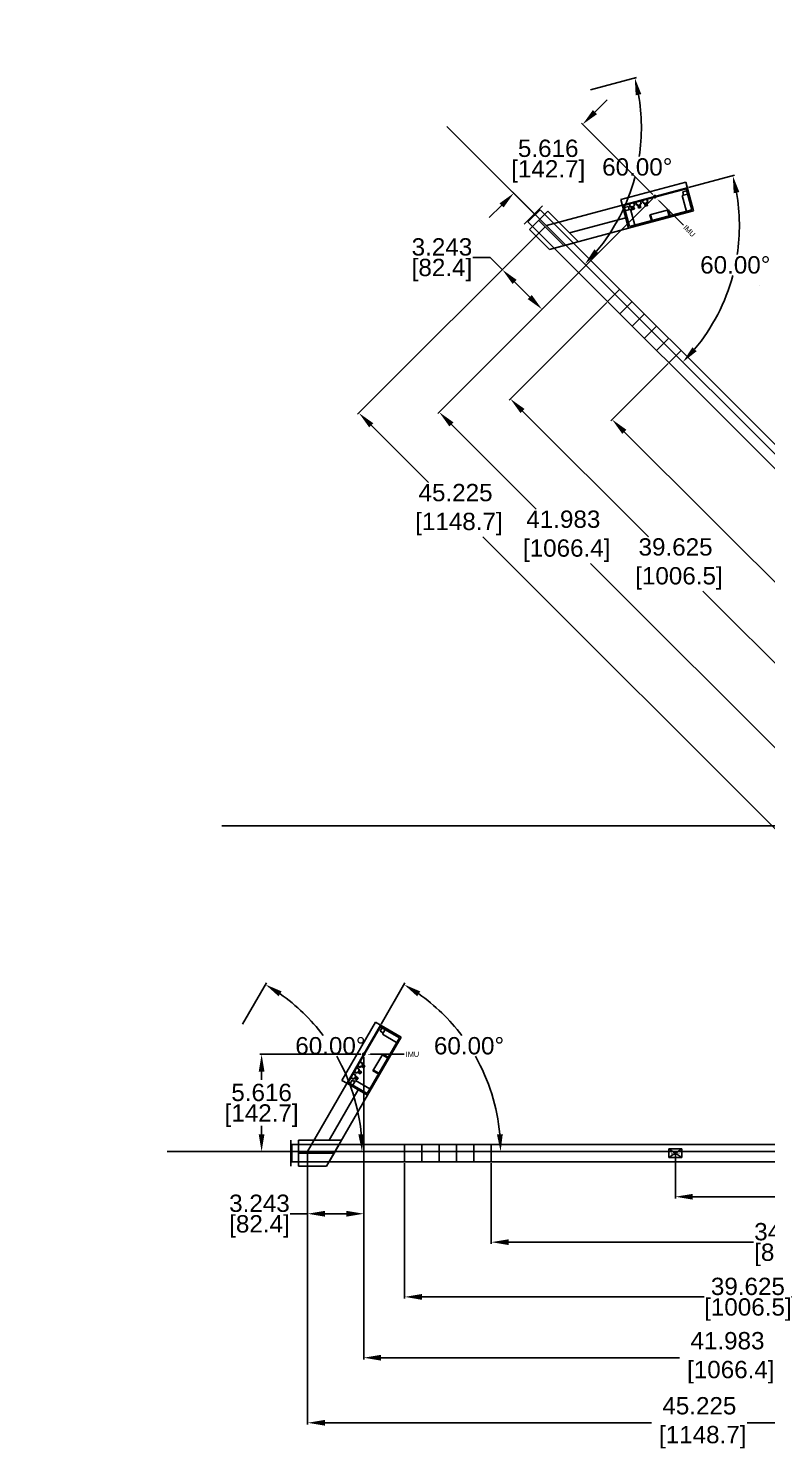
# Model space of a CAD drawing. Header units: inches. Extents: x 17.3 to 107.9, y 26.8 to 108.8.
# Drawn here: x 17.3 to 59.9, y 26.8 to 108.8 of the extents above; entities that cross this region are included whole.
import ezdxf
from ezdxf import colors
from ezdxf.entities.mleader import LeaderData, LeaderLine
from ezdxf.math import Vec2, Vec3

# ---------------------------------------------------------------- set-up
doc = ezdxf.new("R2010")
doc.units = ezdxf.units.IN
doc.header["$MEASUREMENT"] = 0
doc.linetypes.add('HIDDENX2', pattern=[0.75, 0.5, -0.25])
doc.layers.add('Hidden', color=7, linetype='HIDDENX2')
doc.styles.get("Standard").update_dxf_attribs({"font": 'arial.ttf'})
doc.dimstyles.get("Standard").update_dxf_attribs({"dimscale": 0, "dimtxt": 1, "dimasz": 1, "dimexe": 0.1, "dimexo": 0.0625, "dimgap": 0.09, "dimtad": 0, "dimtih": 1, "dimtoh": 1, "dimdec": 3, "dimzin": 0, "dimdsep": 46, "dimtxsty": 'Standard', "dimcen": 0.09, "dimazin": 0, "dimtfac": 1, "dimtdec": 3, "dimtofl": 0, "dimtmove": 0, "dimatfit": 3, "dimfxl": 1, "dimtolj": 1, "dimtzin": 0, "dimarcsym": 0})

# ---------------------------------------------------------------- blocks, each defined once
blk = doc.blocks.new('*D20')
at = {"color": 0, "lineweight": -2}
for p, q in [((36.51, 49.555), (30.674, 49.555)), ((30.774, 48.555), (30.774, 48.078)), ((30.774, 44.939), (30.774, 45.415)), ((32.465, 43.939), (30.674, 43.939))]:
    blk.add_line(p, q, dxfattribs=at)
at = {"color": 0}
for points in [[(30.607, 48.555), (30.94, 48.555), (30.774, 49.555)], [(30.607, 44.939), (30.94, 44.939), (30.774, 43.939)]]:
    blk.add_solid(points, dxfattribs=at)
at = {"layer": 'Defpoints', "color": 0}
for p in [(30.774, 49.555), (36.572, 49.555), (32.528, 43.939)]:
    blk.add_point(p, dxfattribs=at)
at = {"color": 0, "char_height": 1, "attachment_point": 5}
for s, insert in [('\\A1;5.616', (30.774, 47.347)), ('\\A1;[142.7]', (30.774, 46.016))]:
    blk.add_mtext(s, dxfattribs=dict(at, insert=insert))
blk = doc.blocks.new('*D24')
at = {"color": 0, "lineweight": -2}
for p, q in [((36.67, 49.395), (36.67, 31.931)), ((78.653, 43.776), (78.653, 31.931)), ((37.67, 32.031), (54.898, 32.031)), ((77.653, 32.031), (60.424, 32.031))]:
    blk.add_line(p, q, dxfattribs=at)
at = {"color": 0}
for points in [[(37.67, 32.198), (37.67, 31.865), (36.67, 32.031)], [(77.653, 32.198), (77.653, 31.865), (78.653, 32.031)]]:
    blk.add_solid(points, dxfattribs=at)
at = {"layer": 'Defpoints', "color": 0}
for p in [(36.67, 49.457), (78.653, 43.839), (36.67, 32.031)]:
    blk.add_point(p, dxfattribs=at)
at = {"color": 0, "insert": (57.661, 32.031), "char_height": 1, "attachment_point": 5}
blk.add_mtext('\\A1;41.983\\P [1066.4]', dxfattribs=at)
blk = doc.blocks.new('*D25')
at = {"color": 0, "lineweight": -2}
for p, q in [((54.653, 43.776), (54.653, 41.229)), ((78.653, 43.776), (78.653, 41.229)), ((55.653, 41.329), (64.48, 41.329)), ((77.653, 41.329), (68.825, 41.329))]:
    blk.add_line(p, q, dxfattribs=at)
at = {"color": 0}
for points in [[(55.653, 41.495), (55.653, 41.162), (54.653, 41.329)], [(77.653, 41.495), (77.653, 41.162), (78.653, 41.329)]]:
    blk.add_solid(points, dxfattribs=at)
at = {"layer": 'Defpoints', "color": 0}
for p in [(54.653, 43.839), (78.653, 43.839), (54.653, 41.329)]:
    blk.add_point(p, dxfattribs=at)
at = {"color": 0, "char_height": 1, "attachment_point": 5}
for s, insert in [('\\A1;24.000', (66.653, 41.929)), ('\\A1;[609.6]', (66.653, 40.598))]:
    blk.add_mtext(s, dxfattribs=dict(at, insert=insert))
blk = doc.blocks.new('*D26')
at = {"color": 0, "lineweight": -2}
for p, q in [((78.653, 43.776), (78.653, 38.605)), ((44.028, 43.276), (44.028, 38.605)), ((45.028, 38.705), (59.171, 38.705)), ((77.653, 38.705), (63.509, 38.705))]:
    blk.add_line(p, q, dxfattribs=at)
at = {"color": 0}
for points in [[(45.028, 38.871), (45.028, 38.538), (44.028, 38.705)], [(77.653, 38.871), (77.653, 38.538), (78.653, 38.705)]]:
    blk.add_solid(points, dxfattribs=at)
at = {"layer": 'Defpoints', "color": 0}
for p in [(78.653, 43.839), (44.028, 43.339), (44.028, 38.705)]:
    blk.add_point(p, dxfattribs=at)
at = {"color": 0, "char_height": 1, "attachment_point": 5}
for s, insert in [('\\A1;34.625', (61.34, 39.305)), ('\\A1;[879.5]', (61.34, 37.974))]:
    blk.add_mtext(s, dxfattribs=dict(at, insert=insert))
blk = doc.blocks.new('*D27')
at = {"color": 0, "lineweight": -2}
for p, q in [((78.653, 43.776), (78.653, 35.444)), ((39.028, 43.276), (39.028, 35.444)), ((40.028, 35.544), (56.318, 35.544)), ((77.653, 35.544), (61.362, 35.544))]:
    blk.add_line(p, q, dxfattribs=at)
at = {"color": 0}
for points in [[(40.028, 35.71), (40.028, 35.377), (39.028, 35.544)], [(77.653, 35.71), (77.653, 35.377), (78.653, 35.544)]]:
    blk.add_solid(points, dxfattribs=at)
at = {"layer": 'Defpoints', "color": 0}
for p in [(78.653, 43.839), (39.028, 43.339), (39.028, 35.544)]:
    blk.add_point(p, dxfattribs=at)
at = {"color": 0, "char_height": 1, "attachment_point": 5}
for s, insert in [('\\A1;39.625', (58.84, 36.145)), ('\\A1;[1006.5]', (58.84, 34.813))]:
    blk.add_mtext(s, dxfattribs=dict(at, insert=insert))
blk = doc.blocks.new('*D28')
at = {"color": 0, "lineweight": -2}
for p, q in [((33.427, 43.876), (33.427, 28.174)), ((78.653, 43.776), (78.653, 28.174)), ((34.427, 28.274), (53.277, 28.274)), ((77.653, 28.274), (58.803, 28.274))]:
    blk.add_line(p, q, dxfattribs=at)
at = {"color": 0}
for points in [[(34.427, 28.441), (34.427, 28.107), (33.427, 28.274)], [(77.653, 28.441), (77.653, 28.107), (78.653, 28.274)]]:
    blk.add_solid(points, dxfattribs=at)
at = {"layer": 'Defpoints', "color": 0}
for p in [(33.427, 43.939), (78.653, 43.839), (33.427, 28.274)]:
    blk.add_point(p, dxfattribs=at)
at = {"color": 0, "insert": (56.04, 28.274), "char_height": 1, "attachment_point": 5}
blk.add_mtext('\\A1;45.225\\P [1148.7]', dxfattribs=at)
blk = doc.blocks.new('*D29')
at = {"color": 0, "lineweight": -2}
blk.add_line((37.67, 51.288), (39.048, 53.674), dxfattribs=at)
for start, end in [(37.00992, 54.85544), (5.14456, 29.613)]:
    blk.add_arc((33.427, 43.939), 11.141, start, end, dxfattribs=at)
at = {"color": 0}
for points in [[(39.751, 52.908), (39.93, 53.189), (38.998, 53.587)], [(44.69, 44.945), (44.357, 44.93), (44.568, 43.939)]]:
    blk.add_solid(points, dxfattribs=at)
at = {"layer": 'Defpoints', "color": 0}
for p in [(37.639, 51.234), (43.896, 47.749), (25.316, 43.939), (33.427, 43.939), (78.653, 43.939)]:
    blk.add_point(p, dxfattribs=at)
at = {"color": 0, "insert": (42.746, 50.044), "char_height": 1, "attachment_point": 5}
blk.add_mtext('\\A1;60.00°', dxfattribs=at)
blk = doc.blocks.new('*D30')
at = {"color": 0, "lineweight": -2}
for p, q in [((33.427, 43.876), (33.427, 40.246)), ((36.67, 43.876), (36.67, 40.246)), ((33.427, 40.346), (32.427, 40.346)), ((35.67, 40.346), (34.427, 40.346))]:
    blk.add_line(p, q, dxfattribs=at)
at = {"color": 0}
for points in [[(34.427, 40.513), (34.427, 40.18), (33.427, 40.346)], [(35.67, 40.513), (35.67, 40.18), (36.67, 40.346)]]:
    blk.add_solid(points, dxfattribs=at)
at = {"layer": 'Defpoints', "color": 0}
for p in [(33.427, 43.939), (36.67, 43.939), (33.427, 40.346)]:
    blk.add_point(p, dxfattribs=at)
at = {"color": 0, "char_height": 1, "attachment_point": 5}
for s, insert in [('\\A1;3.243', (30.65, 40.947)), ('\\A1;[82.4]', (30.65, 39.615))]:
    blk.add_mtext(s, dxfattribs=dict(at, insert=insert))
blk = doc.blocks.new('*D31')
at = {"color": 0, "lineweight": -2}
for p, q in [((50.01, 103.97), (50.717, 104.677)), ((53.358, 99.207), (49.232, 103.333)), ((46.527, 98.095), (45.261, 99.362)), ((44.624, 98.584), (43.917, 97.877))]:
    blk.add_line(p, q, dxfattribs=at)
at = {"color": 0}
for points in [[(49.892, 104.087), (50.127, 103.852), (49.303, 103.262)], [(44.506, 98.702), (44.742, 98.466), (45.331, 99.291)]]:
    blk.add_solid(points, dxfattribs=at)
at = {"layer": 'Defpoints', "color": 0}
for p in [(49.303, 103.262), (53.403, 99.162), (46.571, 98.051)]:
    blk.add_point(p, dxfattribs=at)
at = {"color": 0, "char_height": 1, "attachment_point": 5}
for s, insert in [('\\A1;5.616', (47.317, 101.877)), ('\\A1;[142.7]', (47.317, 100.546))]:
    blk.add_mtext(s, dxfattribs=dict(at, insert=insert))
blk = doc.blocks.new('*D32')
at = {"color": 0, "lineweight": -2}
for p, q in [((53.358, 98.98), (40.952, 86.574)), ((41.73, 85.938), (46.623, 81.044)), ((70.002, 57.665), (49.756, 77.912)), ((79.072, 65.321), (70.638, 56.888))]:
    blk.add_line(p, q, dxfattribs=at)
at = {"color": 0}
for points in [[(41.848, 86.055), (41.612, 85.82), (41.023, 86.645)], [(70.12, 57.783), (69.884, 57.548), (70.709, 56.958)]]:
    blk.add_solid(points, dxfattribs=at)
at = {"layer": 'Defpoints', "color": 0}
for p in [(53.403, 99.024), (41.023, 86.645), (79.116, 65.365)]:
    blk.add_point(p, dxfattribs=at)
at = {"color": 0, "insert": (48.189, 79.478), "char_height": 1, "attachment_point": 5}
blk.add_mtext('\\A1;41.983\\P [1066.4]', dxfattribs=at)
blk = doc.blocks.new('*D34')
at = {"color": 0, "lineweight": -2}
for p, q in [((54.235, 89.451), (50.931, 86.148)), ((51.709, 85.511), (61.912, 75.308)), ((74.779, 62.442), (64.576, 72.645)), ((79.072, 65.321), (75.415, 61.664))]:
    blk.add_line(p, q, dxfattribs=at)
at = {"color": 0}
for points in [[(51.827, 85.629), (51.591, 85.393), (51.002, 86.218)], [(74.896, 62.56), (74.661, 62.324), (75.486, 61.735)]]:
    blk.add_solid(points, dxfattribs=at)
at = {"layer": 'Defpoints', "color": 0}
for p in [(54.279, 89.495), (51.002, 86.218), (79.116, 65.365)]:
    blk.add_point(p, dxfattribs=at)
at = {"color": 0, "char_height": 1, "attachment_point": 5}
for s, insert in [('\\A1;34.625', (63.244, 74.577)), ('\\A1;[879.5]', (63.244, 73.246))]:
    blk.add_mtext(s, dxfattribs=dict(at, insert=insert))
blk = doc.blocks.new('*D35')
at = {"color": 0, "lineweight": -2}
for p, q in [((50.699, 92.986), (45.057, 87.344)), ((45.835, 86.708), (53.1, 79.443)), ((72.44, 60.103), (56.232, 76.31)), ((79.072, 65.321), (73.076, 59.325))]:
    blk.add_line(p, q, dxfattribs=at)
at = {"color": 0}
for points in [[(45.953, 86.826), (45.717, 86.59), (45.128, 87.415)], [(72.558, 60.221), (72.322, 59.985), (73.147, 59.396)]]:
    blk.add_solid(points, dxfattribs=at)
at = {"layer": 'Defpoints', "color": 0}
for p in [(50.743, 93.031), (45.128, 87.415), (79.116, 65.365)]:
    blk.add_point(p, dxfattribs=at)
at = {"color": 0, "insert": (54.666, 77.877), "char_height": 1, "attachment_point": 5}
blk.add_mtext('\\A1;39.625\\P [1006.5]', dxfattribs=at)
blk = doc.blocks.new('*D36')
at = {"color": 0, "lineweight": -2}
for p, q in [((47.163, 97.371), (36.318, 86.525)), ((37.096, 85.889), (40.403, 82.582)), ((67.661, 55.324), (43.535, 79.449)), ((79.072, 65.321), (68.297, 54.546))]:
    blk.add_line(p, q, dxfattribs=at)
at = {"color": 0}
for points in [[(37.214, 86.007), (36.978, 85.771), (36.389, 86.596)], [(67.778, 55.442), (67.543, 55.206), (68.368, 54.617)]]:
    blk.add_solid(points, dxfattribs=at)
at = {"layer": 'Defpoints', "color": 0}
for p in [(47.207, 97.415), (36.389, 86.596), (79.116, 65.365)]:
    blk.add_point(p, dxfattribs=at)
at = {"color": 0, "insert": (41.969, 81.016), "char_height": 1, "attachment_point": 5}
blk.add_mtext('\\A1;45.225\\P [1148.7]', dxfattribs=at)
blk = doc.blocks.new('*D37')
at = {"color": 0, "lineweight": -2}
blk.add_line((55.405, 99.611), (58.065, 100.324), dxfattribs=at)
for start, end in [(351.37169, 9.85544), (320.14456, 345.05819)]:
    blk.add_arc((47.207, 97.415), 11.141, start, end, dxfattribs=at)
at = {"color": 0}
for points in [[(58.021, 99.286), (58.347, 99.358), (57.969, 100.298)], [(55.883, 90.163), (55.637, 90.388), (55.085, 89.537)]]:
    blk.add_solid(points, dxfattribs=at)
at = {"layer": 'Defpoints', "color": 0}
for p in [(41.472, 103.151), (55.345, 99.595), (47.207, 97.415), (57.305, 92.707), (79.187, 65.436)]:
    blk.add_point(p, dxfattribs=at)
at = {"color": 0, "insert": (58.114, 95.143), "char_height": 1, "attachment_point": 5}
blk.add_mtext('\\A1;60.00°', dxfattribs=at)
blk = doc.blocks.new('*D38')
at = {"color": 0, "lineweight": -2}
for p, q in [((47.163, 97.371), (44.597, 94.804)), ((43.96, 95.582), (42.96, 95.582)), ((44.667, 94.875), (43.96, 95.582)), ((49.456, 95.078), (46.889, 92.511)), ((46.253, 93.289), (45.374, 94.168))]:
    blk.add_line(p, q, dxfattribs=at)
at = {"color": 0}
for points in [[(45.492, 94.286), (45.257, 94.05), (44.667, 94.875)], [(46.371, 93.407), (46.135, 93.171), (46.96, 92.582)]]:
    blk.add_solid(points, dxfattribs=at)
at = {"layer": 'Defpoints', "color": 0}
for p in [(47.207, 97.415), (44.667, 94.875), (49.5, 95.122)]:
    blk.add_point(p, dxfattribs=at)
at = {"color": 0, "char_height": 1, "attachment_point": 5}
for s, insert in [('\\A1;3.243', (41.183, 96.183)), ('\\A1;[82.4]', (41.183, 94.851))]:
    blk.add_mtext(s, dxfattribs=dict(at, insert=insert))
blk = doc.blocks.new('*D39')
at = {"color": 0, "lineweight": -2}
for start, end in [(140.69573, 153.74536), (161.15522, 174.30427)]:
    blk.add_arc((81.876, 62.746), 10.064, start, end, dxfattribs=at)
at = {"color": 0}
for points in [[(73.965, 69.233), (74.213, 69.009), (74.76, 69.862)], [(72.029, 63.737), (71.696, 63.753), (71.813, 62.746)]]:
    blk.add_solid(points, dxfattribs=at)
at = {"layer": 'Defpoints', "color": 0}
for p in [(41.472, 103.151), (73.161, 67.778), (79.187, 65.436), (28.486, 62.746), (107.922, 62.746)]:
    blk.add_point(p, dxfattribs=at)
at = {"color": 0, "insert": (72.579, 66.597), "char_height": 1, "attachment_point": 5}
blk.add_mtext('\\A1;45.00°', dxfattribs=at)
blk = doc.blocks.new('*D44')
at = {"color": 0, "lineweight": -2}
blk.add_line((49.748, 105.268), (52.409, 105.981), dxfattribs=at)
for start, end in [(351.37169, 9.85544), (320.14456, 345.05819)]:
    blk.add_arc((41.551, 103.072), 11.141, start, end, dxfattribs=at)
at = {"color": 0}
for points in [[(52.364, 104.943), (52.69, 105.015), (52.312, 105.955)], [(50.226, 95.82), (49.98, 96.045), (49.428, 95.194)]]:
    blk.add_solid(points, dxfattribs=at)
at = {"layer": 'Defpoints', "color": 0}
for p in [(35.815, 108.807), (49.688, 105.252), (41.551, 103.072), (51.648, 98.363), (73.53, 71.093)]:
    blk.add_point(p, dxfattribs=at)
at = {"color": 0, "insert": (52.457, 100.8), "char_height": 1, "attachment_point": 5}
blk.add_mtext('\\A1;60.00°', dxfattribs=at)
blk = doc.blocks.new('*D46')
at = {"color": 0, "lineweight": -2}
blk.add_line((29.67, 51.288), (31.048, 53.674), dxfattribs=at)
for start, end in [(37.00992, 54.85544), (5.14456, 29.613)]:
    blk.add_arc((25.427, 43.939), 11.141, start, end, dxfattribs=at)
at = {"color": 0}
for points in [[(31.751, 52.908), (31.93, 53.189), (30.998, 53.587)], [(36.69, 44.945), (36.357, 44.93), (36.568, 43.939)]]:
    blk.add_solid(points, dxfattribs=at)
at = {"layer": 'Defpoints', "color": 0}
for p in [(29.639, 51.234), (35.896, 47.749), (17.316, 43.939), (25.427, 43.939), (70.653, 43.939)]:
    blk.add_point(p, dxfattribs=at)
at = {"color": 0, "insert": (34.746, 50.044), "char_height": 1, "attachment_point": 5}
blk.add_mtext('\\A1;60.00°', dxfattribs=at)

msp = doc.modelspace()

# ---------------------------------------------------------------- linework, layer by layer
at = {"color": 1}
for p, q in [((79.1867, 65.4357), (41.4718, 103.1506)), ((55.3445, 99.5952), (47.2075, 97.4149)), ((53.4026, 99.0244), (53.5406, 99.1624)), ((53.4026, 99.1624), (53.5406, 99.0244)), ((37.6392, 51.2341), (33.4272, 43.9386)), ((36.5721, 49.5549), (36.7673, 49.5549)), ((36.6697, 49.4573), (36.6697, 49.6525)), ((78.6526, 43.9386), (25.3157, 43.9386))]:
    msp.add_line(p, q, dxfattribs=at)
for p, q in [((55.2552, 99.9285), (51.5094, 98.9248)), ((55.3445, 99.5952), (51.5987, 98.5915)), ((53.0158, 98.9713), (55.3065, 99.585)), ((53.0236, 98.9423), (55.3523, 99.5662)), ((55.0811, 99.3616), (55.3092, 99.4227)), ((55.13, 99.1791), (55.0811, 99.3616)), ((55.2552, 99.9285), (55.3523, 99.5662)), ((55.6047, 98.3199), (55.2762, 99.5459)), ((55.3143, 99.5561), (55.3065, 99.585)), ((55.7012, 98.2642), (55.3523, 99.5662)), ((45.923, 97.4974), (46.9836, 98.558)), ((51.5094, 98.9248), (51.6065, 98.5626)), ((51.9868, 98.6645), (51.6065, 98.5626)), ((51.6065, 98.5626), (51.9553, 97.2605)), ((51.979, 98.6934), (51.6367, 98.6017)), ((51.6367, 98.6017), (51.6445, 98.5727)), ((51.6825, 98.5829), (52.011, 97.357)), ((51.9437, 98.5209), (51.7155, 98.4598)), ((51.9926, 98.3384), (51.9437, 98.5209)), ((51.979, 98.6934), (52.02, 98.5405)), ((51.9983, 98.6986), (52.2359, 98.7623)), ((51.9983, 98.6986), (52.0393, 98.5457)), ((52.0061, 98.6696), (52.2437, 98.7333)), ((52.1108, 98.4835), (52.1514, 98.332)), ((52.1301, 98.4887), (52.1707, 98.3372)), ((52.1503, 98.4133), (52.2469, 98.4392)), ((52.1682, 98.5397), (52.219, 98.3502)), ((52.2267, 98.5146), (52.2673, 98.3631)), ((52.2359, 98.7623), (52.2769, 98.6094)), ((52.246, 98.5198), (52.2866, 98.3683)), ((52.2552, 98.7675), (52.3593, 98.7953)), ((52.2552, 98.7675), (52.2962, 98.6145)), ((52.263, 98.7385), (52.367, 98.7664)), ((52.3593, 98.7953), (52.4003, 98.6424)), ((52.3786, 98.8005), (52.6162, 98.8642)), ((52.3786, 98.8005), (52.4196, 98.6476)), ((52.3864, 98.7715), (52.624, 98.8352)), ((52.4911, 98.5854), (52.5317, 98.4339)), ((52.5104, 98.5906), (52.551, 98.4391)), ((52.5306, 98.5152), (52.6272, 98.5411)), ((52.5317, 98.4339), (52.6669, 98.4702)), ((52.5485, 98.6416), (52.5993, 98.4521)), ((52.607, 98.6165), (52.6476, 98.465)), ((52.6162, 98.8642), (52.6572, 98.7113)), ((52.6263, 98.6217), (52.6669, 98.4702)), ((52.6355, 98.8694), (52.7396, 98.8972)), ((52.6355, 98.8694), (52.6765, 98.7164)), ((52.6433, 98.8404), (52.7473, 98.8683)), ((52.7396, 98.8972), (52.7805, 98.7443)), ((52.7589, 98.9024), (52.9965, 98.9661)), ((52.7589, 98.9024), (52.7999, 98.7495)), ((52.7666, 98.8734), (53.0043, 98.9371)), ((52.8714, 98.6873), (52.912, 98.5358)), ((52.8907, 98.6925), (52.9313, 98.541)), ((52.9109, 98.6171), (53.0075, 98.643)), ((52.912, 98.5358), (53.0472, 98.5721)), ((52.9288, 98.7435), (52.9796, 98.554)), ((52.9873, 98.7184), (53.0279, 98.5669)), ((52.9965, 98.9661), (53.0375, 98.8131)), ((53.0066, 98.7236), (53.0472, 98.5721)), ((53.0158, 98.9713), (53.0568, 98.8183)), ((55.0539, 99.1587), (55.3581, 99.2402)), ((55.3005, 98.2384), (55.0539, 99.1587)), ((46.8542, 98.3339), (46.1471, 97.6268)), ((46.1471, 97.6268), (79.0276, 64.7463)), ((47.2961, 98.2455), (46.2355, 97.1848)), ((46.7658, 97.7152), (48.2211, 96.2599)), ((46.8542, 98.3339), (79.7347, 65.4534)), ((47.1194, 98.0687), (48.7787, 96.4094)), ((47.2961, 98.2455), (49.0576, 96.4841)), ((51.7936, 97.8642), (48.5473, 96.9944)), ((52.0687, 98.3588), (51.7644, 98.2773)), ((55.7012, 98.2642), (51.9553, 97.2605)), ((55.6047, 98.3199), (52.011, 97.357)), ((52.3153, 97.4385), (52.0687, 98.3588)), ((52.1514, 98.332), (52.2866, 98.3683)), ((54.2545, 98.3315), (53.1745, 98.0421)), ((53.2679, 97.6937), (53.1745, 98.0421)), ((53.3201, 97.7077), (53.2267, 98.0561)), ((53.3044, 97.7663), (53.2522, 97.7523)), ((53.3303, 97.6697), (53.3201, 97.7077)), ((54.3059, 97.9311), (53.3303, 97.6697)), ((54.2957, 97.9691), (54.2023, 98.3175)), ((54.3479, 97.9831), (54.2545, 98.3315)), ((54.3059, 97.9311), (54.2957, 97.9691)), ((46.2355, 97.1848), (47.3845, 96.0358)), ((46.4123, 97.3616), (47.6634, 96.1105)), ((51.9553, 97.2605), (47.3845, 96.0358)), ((47.6634, 96.1105), (48.7787, 96.4094)), ((50.7433, 93.0306), (51.4504, 93.7377)), ((59.5324, 93.9424), (59.5382, 93.9457)), ((51.4504, 92.3235), (52.1575, 93.0306)), ((52.1575, 91.6164), (52.8646, 92.3235)), ((52.8646, 90.9093), (53.5717, 91.6164)), ((53.5717, 90.2022), (54.2788, 90.9093)), ((54.2788, 89.4951), (54.9859, 90.2022)), ((37.3404, 51.4066), (35.4015, 48.0482)), ((37.6392, 51.2341), (35.7002, 47.8757)), ((36.4338, 49.1462), (37.6195, 51.2)), ((36.4598, 49.1312), (37.6652, 51.2191)), ((37.3404, 51.4066), (37.6652, 51.2191)), ((37.6181, 50.8826), (37.7362, 51.0871)), ((37.7818, 50.7881), (37.6181, 50.8826)), ((37.6455, 51.185), (37.6195, 51.2)), ((38.725, 50.5163), (37.6258, 51.1509)), ((38.8326, 50.5451), (37.6652, 51.2191)), ((37.7424, 50.7199), (37.8999, 50.9926)), ((38.725, 50.5163), (36.8648, 47.2942)), ((38.8326, 50.5451), (36.8936, 47.1867)), ((38.5675, 50.2435), (37.7424, 50.7199)), ((44.5976, 50.1982), (44.5994, 50.2046)), ((37.7621, 49.5697), (37.203, 48.6014)), ((38.0815, 49.3229), (37.5765, 48.4482)), ((38.0474, 49.3426), (37.7351, 49.5229)), ((38.0744, 49.3894), (37.7621, 49.5697)), ((38.0815, 49.3229), (38.0474, 49.3426)), ((35.9071, 48.2339), (36.0301, 48.447)), ((35.9331, 48.2189), (36.0561, 48.432)), ((36.0301, 48.447), (36.1672, 48.3678)), ((36.0401, 48.4643), (36.094, 48.5576)), ((36.0401, 48.4643), (36.1772, 48.3851)), ((36.0661, 48.4493), (36.1199, 48.5426)), ((36.094, 48.5576), (36.2311, 48.4784)), ((36.104, 48.5749), (36.227, 48.7879)), ((36.104, 48.5749), (36.2411, 48.4957)), ((36.1299, 48.5599), (36.2529, 48.7729)), ((36.227, 48.7879), (36.3641, 48.7088)), ((36.237, 48.8052), (36.2908, 48.8985)), ((36.237, 48.8052), (36.3741, 48.7261)), ((36.2629, 48.7902), (36.3168, 48.8835)), ((36.2908, 48.8985), (36.4279, 48.8194)), ((36.3008, 48.9158), (36.4238, 49.1289)), ((36.3008, 48.9158), (36.4379, 48.8367)), ((36.3268, 48.9008), (36.4498, 49.1139)), ((36.3356, 48.5024), (36.4714, 48.4239)), ((36.3365, 48.5827), (36.5064, 48.4846)), ((36.3456, 48.5197), (36.4814, 48.4413)), ((36.3956, 48.6063), (36.5314, 48.5279)), ((36.4056, 48.6236), (36.5414, 48.5452)), ((36.4132, 48.4806), (36.4632, 48.5672)), ((36.4238, 49.1289), (36.5609, 49.0497)), ((36.4338, 49.1462), (36.5709, 49.067)), ((36.4714, 48.4239), (36.5414, 48.5452)), ((36.5324, 48.8433), (36.6683, 48.7649)), ((36.5333, 48.9236), (36.7033, 48.8255)), ((36.5424, 48.8606), (36.6783, 48.7822)), ((36.5924, 48.9472), (36.7283, 48.8688)), ((36.6024, 48.9646), (36.7383, 48.8861)), ((36.6101, 48.8216), (36.6601, 48.9082)), ((36.6683, 48.7649), (36.7383, 48.8861)), ((37.5154, 48.4211), (37.203, 48.6014)), ((37.5424, 48.4679), (37.2301, 48.6482)), ((37.4899, 48.4982), (37.4629, 48.4514)), ((37.5765, 48.4482), (37.5424, 48.4679)), ((35.4015, 48.0482), (35.7262, 47.8607)), ((35.8971, 48.2166), (35.7199, 47.9097)), ((35.7199, 47.9097), (35.7459, 47.8947)), ((35.9231, 48.2016), (35.7262, 47.8607)), ((35.7262, 47.8607), (36.8936, 47.1867)), ((35.7656, 47.9288), (36.8648, 47.2942)), ((35.9941, 48.0697), (35.876, 47.8651)), ((35.8971, 48.2166), (36.0342, 48.1374)), ((35.9071, 48.2339), (36.0442, 48.1548)), ((36.1578, 47.9752), (35.9941, 48.0697)), ((36.1971, 48.0434), (36.0397, 47.7706)), ((36.1387, 48.1614), (36.2746, 48.083)), ((36.1396, 48.2417), (36.3096, 48.1436)), ((36.1487, 48.1787), (36.2846, 48.1003)), ((37.0223, 47.567), (36.1971, 48.0434)), ((36.1987, 48.2653), (36.3346, 48.1869)), ((36.2087, 48.2826), (36.3446, 48.2042)), ((36.2164, 48.1397), (36.2664, 48.2263)), ((36.2746, 48.083), (36.3446, 48.2042)), ((36.8936, 47.1867), (34.5276, 43.0886)), ((36.3523, 47.4992), (34.6719, 44.5886)), ((32.4606, 43.0886), (32.4606, 44.5886)), ((32.5276, 44.3386), (32.5276, 43.3386)), ((32.5276, 44.3386), (79.0276, 44.3386)), ((32.9026, 44.5886), (35.3936, 44.5886)), ((32.9026, 44.5886), (32.9026, 43.0886)), ((32.9026, 44.3386), (35.2493, 44.3386)), ((34.6719, 43.3386), (35.2493, 44.3386)), ((39.0276, 43.3386), (39.0276, 44.3386)), ((40.0276, 43.3386), (40.0276, 44.3386)), ((41.0276, 43.3386), (41.0276, 44.3386)), ((42.0276, 43.3386), (42.0276, 44.3386)), ((43.0276, 43.3386), (43.0276, 44.3386)), ((44.0276, 43.3386), (44.0276, 44.3386)), ((32.9026, 43.8386), (34.9606, 43.8386)), ((54.2776, 44.0886), (55.0276, 44.0886)), ((54.2776, 43.5886), (54.2776, 44.0886)), ((54.2776, 44.0886), (55.0276, 43.5886)), ((54.2776, 43.5886), (55.0276, 44.0886)), ((54.2776, 43.5886), (55.0276, 43.5886)), ((55.0276, 43.5886), (55.0276, 44.0886)), ((32.5276, 43.3386), (79.0276, 43.3386)), ((32.9026, 43.3386), (34.6719, 43.3386)), ((32.9026, 43.0886), (34.5276, 43.0886))]:
    msp.add_line(p, q)
at = {"color": 3}
msp.add_line((107.9217, 62.7463), (28.486, 62.7463), dxfattribs=at)
for centre, radius, start, end in [((52.0773, 98.5559), 0.0594, 195, 280.819429), ((52.0773, 98.5559), 0.0394, 195, 280.819429), ((52.0921, 98.4785), 0.0394, 15, 100.819429), ((52.0921, 98.4785), 0.0194, 15, 100.819429), ((52.2647, 98.5248), 0.0394, 109.180571, 195), ((52.2647, 98.5248), 0.0194, 109.180571, 195), ((52.2389, 98.5992), 0.0394, 289.180571, 15), ((52.2389, 98.5992), 0.0594, 289.180571, 15), ((52.4576, 98.6578), 0.0594, 195, 280.819429), ((52.4576, 98.6578), 0.0394, 195, 280.819429), ((52.4724, 98.5804), 0.0394, 15, 100.819429), ((52.4724, 98.5804), 0.0194, 15, 100.819429), ((52.645, 98.6267), 0.0394, 109.180571, 195), ((52.645, 98.6267), 0.0194, 109.180571, 195), ((52.6192, 98.7011), 0.0394, 289.180571, 15), ((52.6192, 98.7011), 0.0594, 289.180571, 15), ((52.8379, 98.7597), 0.0594, 195, 280.819429), ((52.8379, 98.7597), 0.0394, 195, 280.819429), ((52.8527, 98.6823), 0.0394, 15, 100.819429), ((52.8527, 98.6823), 0.0194, 15, 100.819429), ((53.0253, 98.7286), 0.0394, 109.180571, 195), ((53.0253, 98.7286), 0.0194, 109.180571, 195), ((52.9994, 98.803), 0.0394, 289.180571, 15), ((52.9994, 98.803), 0.0594, 289.180571, 15), ((36.2607, 48.5298), 0.0594, 240, 325.819429), ((36.2607, 48.5298), 0.0394, 240, 325.819429), ((36.3259, 48.4856), 0.0394, 60, 145.819429), ((36.3259, 48.4856), 0.0194, 60, 145.819429), ((36.3444, 48.6747), 0.0394, 334.180571, 60), ((36.3444, 48.6747), 0.0594, 334.180571, 60), ((36.4153, 48.6404), 0.0394, 154.180571, 240), ((36.4153, 48.6404), 0.0194, 154.180571, 240), ((36.4576, 48.8708), 0.0594, 240, 325.819429), ((36.4576, 48.8708), 0.0394, 240, 325.819429), ((36.5227, 48.8265), 0.0394, 60, 145.819429), ((36.5227, 48.8265), 0.0194, 60, 145.819429), ((36.5412, 49.0156), 0.0394, 334.180571, 60), ((36.5412, 49.0156), 0.0594, 334.180571, 60), ((36.6121, 48.9813), 0.0394, 154.180571, 240), ((36.6121, 48.9813), 0.0194, 154.180571, 240), ((36.0639, 48.1889), 0.0594, 240, 325.819429), ((36.0639, 48.1889), 0.0394, 240, 325.819429), ((36.129, 48.1446), 0.0394, 60, 145.819429), ((36.129, 48.1446), 0.0194, 60, 145.819429), ((36.1475, 48.3337), 0.0394, 334.180571, 60), ((36.1475, 48.3337), 0.0594, 334.180571, 60), ((36.2184, 48.2994), 0.0394, 154.180571, 240), ((36.2184, 48.2994), 0.0194, 154.180571, 240)]:
    msp.add_arc(centre, radius, start, end)
at = {"layer": 'Hidden', "color": 1}
for centre in [(53.4716, 99.0934), (36.6697, 49.5549)]:
    msp.add_circle(centre, 0.0653, dxfattribs=at)

# ---------------------------------------------------------------- texts
at = {"insert": (54.6526, 43.8386), "char_height": 0.2, "attachment_point": 5}
msp.add_mtext_dynamic_manual_height_columns('REF', width=0.597088, gutter_width=1, heights=[0], dxfattribs=at)

# ---------------------------------------------------------------- dimensions: what is measured, and where the dimension line sits
at = {"color": 1}
for base, line1, line2, picture, middle in [((51.6477, 98.3634), ((73.5298, 71.0926), (35.8149, 108.8075)), ((49.6877, 105.2521), (41.5506, 103.0718)), '*D44', (52.4574, 100.7998)), ((57.3046, 92.7066), ((79.1867, 65.4357), (41.4718, 103.1506)), ((55.3445, 99.5952), (47.2075, 97.4149)), '*D37', (58.1143, 95.1429)), ((35.8962, 47.749), ((70.6526, 43.9386), (17.3157, 43.9386)), ((29.6392, 51.2341), (25.4272, 43.9386)), '*D46', (34.746, 50.0443)), ((43.8962, 47.749), ((78.6526, 43.9386), (25.3157, 43.9386)), ((37.6392, 51.2341), (33.4272, 43.9386)), '*D29', (42.746, 50.0443))]:
    dim = msp.add_angular_dim_2l(base=base, line1=line1, line2=line2, dimstyle='Standard', override={"dimscale": 0, "dimpost": '\\X'}, dxfattribs=at)
    dim.commit()
    dim.dimension.update_dxf_attribs({"geometry": picture, "text_midpoint": middle, "dimtype": 162})
for base, p1, p2, angle, picture, middle in [((49.3025, 103.2625), (46.5714, 98.051), (53.4026, 99.1624), 45, '*D31', (47.3169, 101.2768)), ((44.6674, 94.8748), (49.5003, 95.1221), (47.2075, 97.4149), 315, '*D38', (41.1833, 95.5819)), ((30.7737, 49.5549), (32.5276, 43.9386), (36.5721, 49.5549), 90, '*D20', (30.7737, 46.7467))]:
    dim = msp.add_linear_dim(base=base, p1=p1, p2=p2, angle=angle, dimstyle='Standard', override={"dimpost": '\\X'}, dxfattribs=at)
    dim.commit()
    dim.dimension.update_dxf_attribs({"geometry": picture, "text_midpoint": middle})
dim = msp.add_angular_dim_2l(base=(73.1608, 67.7781), line1=((107.9217, 62.7463), (28.486, 62.7463)), line2=((79.1867, 65.4357), (41.4718, 103.1506)), dimstyle='Standard', override={"dimscale": 0, "dimpost": '\\X'})
dim.commit()
dim.dimension.update_dxf_attribs({"geometry": '*D39', "text_midpoint": (72.5786, 66.5975)})
for base, p2, picture, middle in [((41.0229, 86.6446), (53.4026, 99.0244), '*D32', (48.1893, 79.4782)), ((36.3886, 86.596), (47.2075, 97.4149), '*D36', (41.9689, 81.0157))]:
    dim = msp.add_linear_dim(base=base, p1=(79.116, 65.365), p2=p2, angle=315, dimstyle='Standard', override={"dimpost": '\\X'}, dxfattribs=at)
    dim.commit()
    dim.dimension.update_dxf_attribs({"geometry": picture, "text_midpoint": middle, "dimtype": 160})
dim = msp.add_linear_dim(base=(45.1278, 87.4151), p1=(79.116, 65.365), p2=(50.7433, 93.0306), angle=315, dimstyle='Standard', override={"dimpost": '\\X'})
dim.commit()
dim.dimension.update_dxf_attribs({"geometry": '*D35', "text_midpoint": (54.6662, 77.8766), "dimtype": 160})
dim = msp.add_linear_dim(base=(51.0021, 86.2183), p1=(79.116, 65.365), p2=(54.2788, 89.4951), angle=315, dimstyle='Standard', override={"dimpost": '\\X'})
dim.commit()
dim.dimension.update_dxf_attribs({"geometry": '*D34', "text_midpoint": (63.2439, 73.9765)})
for base, p2, picture, middle in [((36.6697, 32.0312), (36.6697, 49.4573), '*D24', (57.6612, 32.0312)), ((33.4272, 28.2742), (33.4272, 43.9386), '*D28', (56.0399, 28.2742))]:
    dim = msp.add_linear_dim(base=base, p1=(78.6526, 43.8386), p2=p2, dimstyle='Standard', override={"dimpost": '\\X'}, dxfattribs=at)
    dim.commit()
    dim.dimension.update_dxf_attribs({"geometry": picture, "text_midpoint": middle, "dimtype": 160})
dim = msp.add_linear_dim(base=(33.42719, 40.3463), p1=(36.66974, 43.9386), p2=(33.42719, 43.9386), dimstyle='Standard', override={"dimpost": '\\X'}, dxfattribs=at)
dim.commit()
dim.dimension.update_dxf_attribs({"geometry": '*D30', "text_midpoint": (30.65029, 40.3463)})
for base, p2, picture, middle in [((39.0276, 35.5438), (39.0276, 43.3386), '*D27', (58.8401, 35.5438)), ((44.0276, 38.7046), (44.0276, 43.3386), '*D26', (61.3401, 38.7046)), ((54.6526, 41.3285), (54.6526, 43.8386), '*D25', (66.6526, 41.3285))]:
    dim = msp.add_linear_dim(base=base, p1=(78.6526, 43.8386), p2=p2, dimstyle='Standard', override={"dimpost": '\\X'})
    dim.commit()
    dim.dimension.update_dxf_attribs({"geometry": picture, "text_midpoint": middle})

# ---------------------------------------------------------------- leaders
ml = msp.add_multileader_mtext('Standard', dxfattribs=at)
ml.set_content('IMU', color=1)
ml.set_leader_properties()
ml.build(insert=Vec2(0, 0))
ml.multileader.update_dxf_attribs({"dogleg_length": 0.36, "arrow_head_size": 0.2})
ctx = ml.context
ctx.base_point, ctx.char_height, ctx.arrow_head_size, ctx.landing_gap_size, ctx.plane_origin, ctx.plane_x_axis, ctx.plane_y_axis = Vec3(55.1236, 97.4414), 0.3, 0.2, 0.09, Vec3(53.4716, 99.0934), Vec3(0.7071068, -0.7071068), Vec3(0.7071068, 0.7071068)
notes = []
notes.append((ctx, [(0, (1, 1, 0), (55.0143, 97.5507), (0.7071068, -0.7071068), 0.1547, [(0, [(53.61, 98.955)], 0, [])])]))
ctx.mtext.insert, ctx.mtext.text_direction, ctx.mtext.rotation, ctx.mtext.flow_direction = Vec3(55.2951, 97.4856), Vec3(0.7071068, -0.7071068), 5.4977871, 5
ml = msp.add_multileader_mtext('Standard', dxfattribs=at)
ml.set_content('IMU', color=1)
ml.set_leader_properties()
ml.build(insert=Vec2(0, 0))
ml.multileader.update_dxf_attribs({"dogleg_length": 0.36, "arrow_head_size": 0.2})
ctx = ml.context
ctx.base_point, ctx.char_height, ctx.arrow_head_size, ctx.landing_gap_size, ctx.plane_origin = Vec3(39.006, 49.5549), 0.3, 0.2, 0.09, Vec3(36.6697, 49.5549)
notes.append((ctx, [(0, (1, 1, 0), (38.8514, 49.5549), (1, 0), 0.1547, [(0, [(36.8654, 49.5549)], 0, [])])]))
ctx.mtext.insert, ctx.mtext.flow_direction = Vec3(39.096, 49.7074), 5
for ctx, leaders in notes:
    for number, flags, end, landing, length, lines in leaders:
        leader = LeaderData()
        leader.index, (leader.has_last_leader_line, leader.has_dogleg_vector, leader.attachment_direction) = number, flags
        leader.last_leader_point, leader.dogleg_vector, leader.dogleg_length = Vec3(end), Vec3(landing), length
        for number, points, colour, breaks in lines:
            line = LeaderLine()
            line.index, line.vertices, line.color, line.breaks = number, Vec3.list(points), colors.encode_raw_color(colour), breaks
            leader.lines.append(line)
        ctx.leaders.append(leader)

doc.saveas('drawing.dxf')
